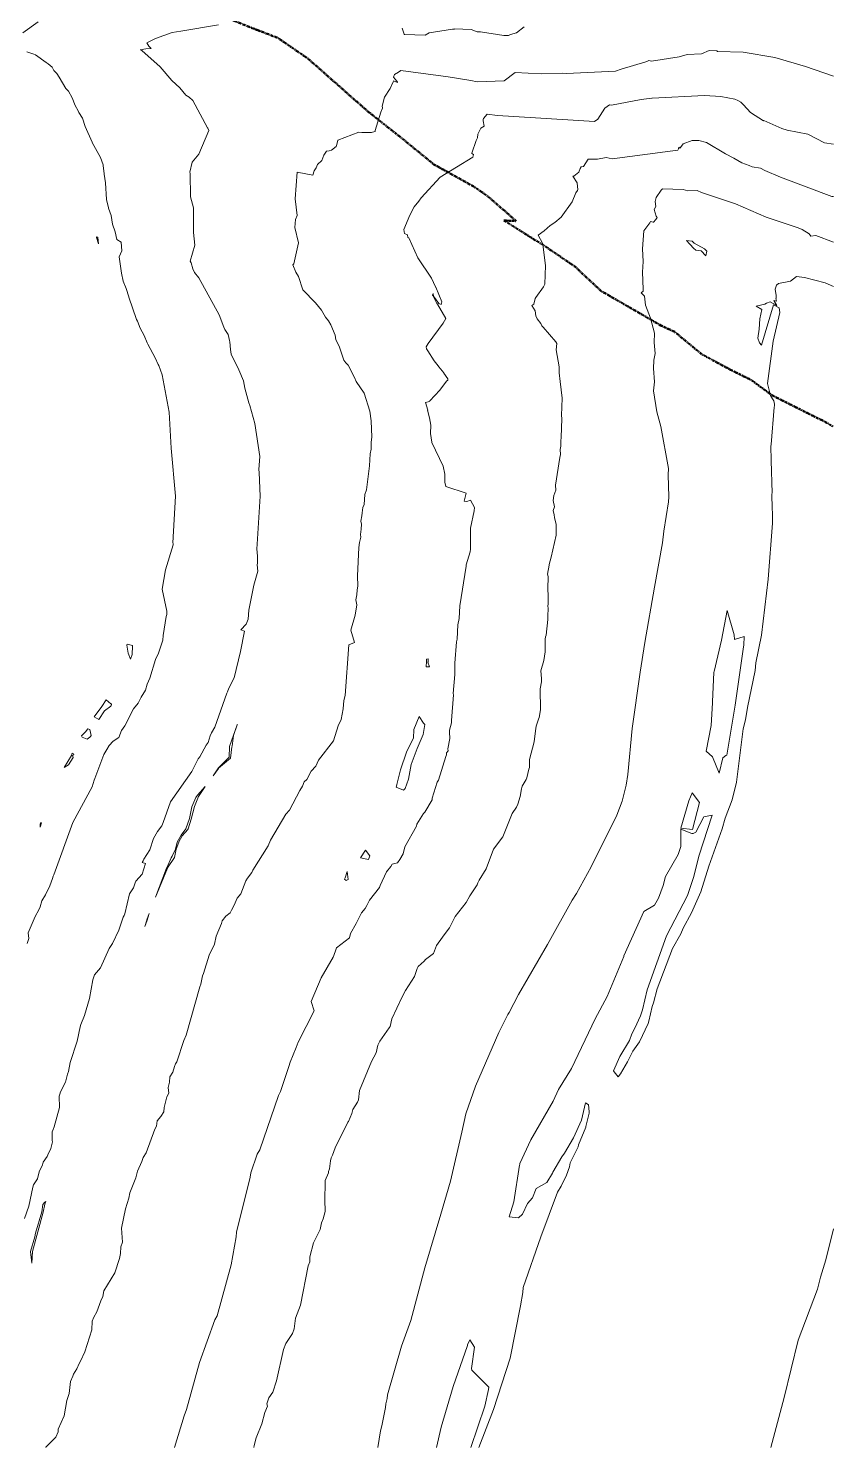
# Model space of a CAD drawing. Header units: metres. Extents: x 808604 to 810125, y 9157736 to 9158882.
# Drawn here: x 809921.4 to 810124.9, y 9157742.5 to 9158101.2 of the extents above; entities that cross this region are included whole.
import ezdxf

# ---------------------------------------------------------------- set-up
doc = ezdxf.new("R2010")
doc.units = ezdxf.units.M
doc.linetypes.add('ACAD_ISO08W100', pattern=[36, 24, -3, 6, -3])
doc.linetypes.add('PHANTOM2', pattern=[1.25, 0.625, -0.125, 0.125, -0.125, 0.125, -0.125])
doc.layers.add('AA L BOT', color=148, linetype='ACAD_ISO08W100')
doc.layers.add('C-TOPO-MAJR', color=9, linetype='Continuous')

msp = doc.modelspace()

# ---------------------------------------------------------------- linework, layer by layer
at = {"layer": 'AA L BOT', "color": 11, "linetype": 'PHANTOM2', "lineweight": 50, "flags": 128}
msp.add_lwpolyline([(809377.38, 9157742.54), (809375.76, 9157751.99), (809374.04, 9157764.51), (809373.86, 9157764.87), (809373.57, 9157767.57), (809373.46, 9157771.08), (809373.67, 9157772.34), (809373.45, 9157776.12), (809373.51, 9157790.1), (809373.53, 9157800.07), (809373.86, 9157810.93), (809373.55, 9157816.18), (809373.61, 9157816.98), (809373.51, 9157817.85), (809371.33, 9157827.13), (809364.39, 9157840.33), (809362.47, 9157843.08), (809356.08, 9157853.57), (809353.66, 9157859.44), (809353.48, 9157860.34), (809352.91, 9157865.09), (809352.88, 9157868.72), (809353.55, 9157874.19), (809353.74, 9157875.31), (809354.26, 9157875.46), (809357.28, 9157874.72), (809359.22, 9157873.83), (809363.82, 9157872.6), (809363.94, 9157873.83), (809364.82, 9157876.56), (809365.24, 9157875.76), (809365.95, 9157875.54), (809367.3, 9157879.42), (809367.87, 9157880.51), (809370.02, 9157885.43), (809373.55, 9157891.86), (809376.47, 9157896.13), (809379.58, 9157898.55), (809386, 9157901.88), (809389.42, 9157902.94), (809394.44, 9157903.37), (809408.46, 9157903.15), (809415.32, 9157903.32), (809422.92, 9157902.97), (809424.88, 9157903.1), (809438.9, 9157901.93), (809441.25, 9157901.86), (809438.8, 9157902.2), (809425.38, 9157903.82), (809413.95, 9157905.57), (809403.87, 9157907.05), (809395.06, 9157917.61), (809388.93, 9157917.81), (809383.84, 9157918.44), (809383.31, 9157918.7), (809388.26, 9157918.66), (809388.88, 9157918.78), (809395.42, 9157919.13), (809395.43, 9157919.14), (809395.47, 9157919.14), (809395.46, 9157919.14), (809395.51, 9157919.14), (809401.97, 9157919.62), (809406.46, 9157919.33), (809406.8, 9157919.44), (809408.19, 9157919.45), (809418.93, 9157918.63), (809419.7, 9157918.87), (809428.14, 9157918.68), (809431.45, 9157917.93), (809436.55, 9157917.45), (809446.69, 9157916.67), (809461.46, 9157915.12), (809464.45, 9157914.8), (809466.03, 9157914.82), (809475.8, 9157914.18), (809480.82, 9157913.4), (809482.36, 9157912.87), (809489.92, 9157911.18), (809493.86, 9157909.56), (809494.21, 9157909.35), (809503.76, 9157904.87), (809507.41, 9157903.38), (809512.32, 9157900.97), (809514.91, 9157900.36), (809515.19, 9157900.23), (809515.76, 9157900.17), (809517.52, 9157899.65), (809519.4, 9157899.32), (809520.11, 9157899.15), (809522.94, 9157897.95), (809523.57, 9157897.77), (809528.42, 9157895.12), (809529.57, 9157894.61), (809532.64, 9157893.67), (809535.09, 9157891.54), (809535.29, 9157891.45), (809538.74, 9157890.32), (809539.52, 9157889.6), (809548.07, 9157886.32), (809553.04, 9157883.92), (809553.85, 9157883.61), (809555.72, 9157883.82), (809556.11, 9157883.72), (809557.87, 9157882.94), (809559.42, 9157882.74), (809561.15, 9157882.82), (809562.28, 9157882.53), (809564.62, 9157882.26), (809565.78, 9157882.02), (809566.94, 9157881.97), (809571.46, 9157881.1), (809574.69, 9157880.21), (809578, 9157879.7), (809578.76, 9157879.71), (809578.89, 9157879.64), (809579.19, 9157879.62), (809579.93, 9157879.41), (809580.4, 9157879.48), (809582.72, 9157879.34), (809585.76, 9157880.16), (809588.06, 9157881.06), (809591.03, 9157882.7), (809602.28, 9157888.95), (809611.56, 9157893.82), (809620.54, 9157899.22), (809628.16, 9157903.47), (809628.51, 9157903.59), (809633.15, 9157905.92), (809643.96, 9157912.33), (809646.92, 9157914.86), (809649.7, 9157918.49), (809650.99, 9157922.47), (809651.27, 9157924.59), (809651.15, 9157926.79), (809650.3, 9157929.31), (809650.24, 9157929.62), (809649.95, 9157930.6), (809648.09, 9157934.28), (809648.15, 9157934.49), (809647.87, 9157936.21), (809645.82, 9157940.37), (809642.76, 9157949.73), (809642.05, 9157951.14), (809640.36, 9157955.89), (809639.45, 9157958.8), (809639.32, 9157959.05), (809638.93, 9157960.15), (809638.76, 9157960.94), (809637.61, 9157964.1), (809636.51, 9157966.44), (809636.23, 9157967.27), (809635.89, 9157968.02), (809635.43, 9157968.42), (809635.41, 9157968.96), (809631.67, 9157979.92), (809630.65, 9157986.44), (809630.45, 9157991.22), (809630.16, 9157993.36), (809629.87, 9157994.53), (809628, 9157998.44), (809627.97, 9157998.51), (809627.96, 9157998.55), (809628.01, 9158000.25), (809628.52, 9158001.98), (809628.46, 9158005.06), (809628.35, 9158005.49), (809627.89, 9158005.89), (809627.31, 9158008.43), (809627.16, 9158008.88), (809625.32, 9158011.71), (809625.43, 9158012.95), (809625.42, 9158013.07), (809625.44, 9158013.8), (809625.67, 9158013.95), (809625.83, 9158014.29), (809625.82, 9158015.87), (809625.63, 9158016.72), (809625.6, 9158017.01), (809625.21, 9158022.07), (809625.21, 9158022.09), (809625.21, 9158022.19), (809624.8, 9158024.01), (809624.82, 9158024.32), (809624.45, 9158025.3), (809624.61, 9158025.87), (809626, 9158034.49), (809626.03, 9158034.61), (809626.38, 9158036.73), (809626.02, 9158037.01), (809625.74, 9158037.12), (809625.73, 9158037.12), (809624.45, 9158035.46), (809625.72, 9158034.65), (809624.07, 9158034.84), (809623.12, 9158033.55), (809622.16, 9158032.45), (809621.84, 9158032.35), (809620.95, 9158031.53), (809620.66, 9158031.49), (809620.32, 9158031.33), (809620.02, 9158031.24), (809619.84, 9158031.33), (809619.66, 9158031.35), (809619.03, 9158032.08), (809616.7, 9158033.85), (809616.29, 9158034.21), (809616.2, 9158034.24), (809616.1, 9158034.35), (809615.83, 9158034.5), (809611.52, 9158038.06), (809611.32, 9158038.37), (809611.97, 9158040.76), (809611.97, 9158040.76), (809612.78, 9158041.18), (809612.52, 9158041.67), (809612.06, 9158041.52), (809609.8, 9158039.68), (809607.38, 9158041.74), (809607.38, 9158041.74), (809607.38, 9158041.74), (809607.38, 9158041.74), (809608.18, 9158044.38), (809608.18, 9158044.6), (809608.37, 9158044.93), (809613.09, 9158050.78), (809613.1, 9158050.8), (809613.81, 9158051.29), (809616.84, 9158050.82), (809616.94, 9158050.75), (809616.94, 9158050.75), (809616.94, 9158050.74), (809622.44, 9158046.13), (809622.74, 9158045.62), (809622.9, 9158045.28), (809623.74, 9158044.71), (809624.4, 9158044.05), (809625.19, 9158043.86), (809624.88, 9158043.47), (809625.35, 9158042.75), (809626.96, 9158042.88), (809626.87, 9158043.56), (809627.16, 9158044), (809627.32, 9158045.49), (809629.05, 9158046.74), (809629.12, 9158046.64), (809630.71, 9158046.28), (809632.29, 9158045.53), (809632.76, 9158045.52), (809633.22, 9158045.3), (809634.53, 9158045.2), (809636.56, 9158044.38), (809637.54, 9158043.27), (809637.93, 9158041.08), (809638.39, 9158040.17), (809638.42, 9158040.07), (809638.43, 9158040.06), (809638.48, 9158040.06), (809638.66, 9158040.15), (809637.93, 9158041.08), (809639.39, 9158040.48), (809639.44, 9158040.51), (809640.41, 9158042.12), (809640.45, 9158042.28), (809641.01, 9158043.1), (809641.29, 9158043.79), (809642.04, 9158045.11), (809642.93, 9158045.83), (809643.17, 9158047.15), (809643.3, 9158048.62), (809643.33, 9158049.73), (809643.52, 9158050.09), (809643.68, 9158050.48), (809645.72, 9158051.09), (809645.74, 9158051.12), (809645.79, 9158051.15), (809648.09, 9158051.21), (809648.15, 9158051.25), (809648.84, 9158051.09), (809649.47, 9158050.72), (809649.73, 9158050.95), (809649.74, 9158050.96), (809651.13, 9158053.51), (809653.05, 9158054.05), (809655.07, 9158055.54), (809658.22, 9158058.24), (809658.42, 9158058.75), (809659.48, 9158060.49), (809659.82, 9158060.82), (809660.87, 9158062.02), (809661.29, 9158062.23), (809662.01, 9158063), (809663.97, 9158064.01), (809665.45, 9158065.54), (809667.33, 9158066.45), (809668.34, 9158067.08), (809672.91, 9158070.89), (809681.89, 9158079.45), (809681.79, 9158083.02), (809688.49, 9158089.2), (809688.66, 9158089.31), (809692.87, 9158093.02), (809693.06, 9158093.25), (809703.72, 9158102.61), (809703.95, 9158102.78), (809704.13, 9158103.15), (809708.81, 9158107.2), (809709.08, 9158107.27), (809709.26, 9158107.53), (809711.01, 9158108.5), (809711.48, 9158109.06), (809713.85, 9158110.97), (809713.87, 9158111.34), (809715.63, 9158112.91), (809715.76, 9158113.09), (809722.57, 9158118.92), (809731.38, 9158127.04), (809734.05, 9158129.02), (809742.99, 9158134.32), (809744.68, 9158135.57), (809746.59, 9158136.6), (809755.09, 9158140.34), (809756.3, 9158140.98), (809757.83, 9158141.4), (809763.95, 9158144.12), (809765.68, 9158145.19), (809770.77, 9158147.57), (809776.41, 9158150.3), (809785.7, 9158151.46), (809789.53, 9158152.28), (809796.35, 9158153.14), (809803.47, 9158153.37), (809811.67, 9158153.65), (809816.05, 9158153.65), (809824.8, 9158153.65), (809832.45, 9158153.1), (809842.02, 9158152.01), (809852.41, 9158150.91), (809860.07, 9158150.91), (809881.32, 9158144.07), (809889.79, 9158140.01), (809896.63, 9158136.7), (809900.76, 9158136.09), (809905.16, 9158134.4), (809908.7, 9158130.53), (809917.54, 9158127.07), (809923.6, 9158124.99), (809929.84, 9158121.87), (809934.52, 9158119.96), (809939.72, 9158117.37), (809943.85, 9158114.84), (809945.09, 9158114.08), (809950.12, 9158112.17), (809955.84, 9158109.74), (809961.21, 9158107.49), (809966.75, 9158105.76), (809972.47, 9158103.51), (809979.4, 9158100.74), (809984.43, 9158098.83), (809992.06, 9158093.6), (809999.66, 9158086.89), (810007.15, 9158080.28), (810015.53, 9158073.67), (810023.9, 9158066.84), (810033.82, 9158061.33), (810037.24, 9158059.02), (810044.73, 9158052.52), (810041.58, 9158052.69), (810051.94, 9158046.19), (810059.55, 9158041.02), (810066.16, 9158034.85), (810069.79, 9158032.76), (810081.25, 9158026.15), (810084.78, 9158024.49), (810091.63, 9158018.84), (810098.86, 9158014.96), (810104.15, 9158012.32), (810109.44, 9158008.44), (810116.84, 9158004.74), (810123.19, 9158001.57), (810124.92, 9158000.48)], dxfattribs=at)
at = {"layer": 'C-TOPO-MAJR', "color": 9, "linetype": 'Continuous', "lineweight": 5}
for points, elevation in [([(809919.97, 9158100.09), (809923.92, 9158102.9)], 2680), ([(809920.41, 9157800.47), (809921.56, 9157803.58), (809922.53, 9157808.36), (809922.74, 9157808.97), (809923.74, 9157810.5), (809924.17, 9157812.28), (809924.94, 9157814), (809925.14, 9157814.68), (809926.19, 9157816.15), (809926.33, 9157816.57), (809927.06, 9157818.14), (809927.52, 9157819.82), (809927.44, 9157820.17), (809927.41, 9157822.34), (809927.7, 9157822.98), (809927.93, 9157823.59), (809929.24, 9157828.53), (809929.21, 9157831.35), (809929.34, 9157831.91), (809929.54, 9157832.46), (809930.79, 9157834.9), (809931.28, 9157836.93), (809931.58, 9157837.63), (809931.97, 9157839.86), (809933.76, 9157845.29), (809934.49, 9157848.89), (809934.67, 9157849.51), (809935.58, 9157851.75), (809936.88, 9157856.06), (809937.72, 9157860.8), (809938.15, 9157861.99), (809939.6, 9157863.79), (809941.87, 9157868.66), (809942.71, 9157869.94), (809944.26, 9157873.31), (809945.36, 9157876.56), (809945.59, 9157877), (809945.75, 9157877.45), (809947.01, 9157882.5), (809947.95, 9157884.02), (809948.36, 9157885.25), (809948.61, 9157885.67), (809950.15, 9157887.44), (809950.98, 9157890.2), (809950.19, 9157890.42), (809950.4, 9157890.82), (809950.57, 9157891.25), (809952.08, 9157893.63), (809953.01, 9157896.45), (809954.08, 9157898.29), (809955.1, 9157899.71), (809955.48, 9157900.51), (809957.3, 9157905.75), (809962.73, 9157913.41), (809964.35, 9157916.59), (809964.71, 9157917.14), (809966.36, 9157920.06), (809966.83, 9157920.76), (809967.37, 9157922.45), (809967.72, 9157923.22), (809968.5, 9157924.58), (809971.53, 9157933.22), (809971.76, 9157933.59), (809972.07, 9157934.46), (809973.38, 9157937.12), (809975.03, 9157943.75), (809976.04, 9157948.9), (809975.07, 9157949.26), (809976.43, 9157950.66), (809976.93, 9157951.9), (809977.11, 9157954.21), (809978.42, 9157960.49), (809979.43, 9157964.08), (809979.27, 9157965.61), (809979.31, 9157966.04), (809979.31, 9157967.8), (809979.17, 9157969.67), (809979.22, 9157970.9), (809979.97, 9157982.99), (809979.76, 9157988.94), (809979.65, 9157989.78), (809979.87, 9157992.99), (809978.68, 9158001.39), (809977.42, 9158005.89), (809977.13, 9158006.6), (809976.09, 9158010.3), (809975.8, 9158012.13), (809974.6, 9158014.94), (809972.66, 9158018.88), (809972.46, 9158020.07), (809972.34, 9158021.98), (809972.2, 9158022.35), (809971.94, 9158023.88), (809971.05, 9158025.15), (809970.77, 9158025.74), (809969.59, 9158028.8), (809964.53, 9158038.15), (809963.37, 9158039.53), (809962.95, 9158040.42), (809962.55, 9158041.99), (809962.29, 9158042.41), (809963.46, 9158046.43), (809963.11, 9158049.61), (809963.12, 9158055.91), (809962.38, 9158058.68), (809962.28, 9158064.54), (809962.2, 9158064.87), (809962.84, 9158067.4), (809964.45, 9158069.4), (809966.98, 9158075.45), (809966.77, 9158075.98), (809966.71, 9158076.05), (809962.97, 9158083), (809962.02, 9158083.8), (809961.21, 9158084.35), (809959.66, 9158086.22), (809957.64, 9158088.07), (809954.68, 9158091.48), (809950.06, 9158095.64), (809949.65, 9158095.76), (809951.11, 9158096.09), (809952.43, 9158096.15), (809952.24, 9158096.32), (809951.84, 9158096.72), (809951.38, 9158097.6), (809953.51, 9158098.63), (809957.73, 9158100.22), (809959.98, 9158100.5), (809969.44, 9158102.15)], 2670), ([(810015.84, 9158101.31), (810016.41, 9158099.75), (810016.43, 9158099.67), (810021.72, 9158099.47), (810022.73, 9158100.12), (810028.61, 9158101), (810028.98, 9158101.01), (810029.07, 9158101.04), (810029.13, 9158101.07), (810033.34, 9158100.96), (810034.81, 9158100.32), (810035.69, 9158100.35), (810041.56, 9158099.43), (810042.77, 9158099.46), (810043.26, 9158099.69), (810044.8, 9158100.11), (810046.71, 9158101.64)], 2670), ([(809921.09, 9157869.93), (809921.49, 9157871.2), (809921.37, 9157872.62), (809923.16, 9157876.76), (809924.09, 9157878.46), (809924.38, 9157879.21), (809924.79, 9157880.69), (809925.77, 9157882.26), (809926.87, 9157884.55), (809927.54, 9157886.38), (809927.69, 9157886.98), (809927.86, 9157887.27), (809932.68, 9157900.51), (809937.52, 9157909.52), (809938.03, 9157911.21), (809938.24, 9157911.64), (809940.5, 9157917.68), (809941.28, 9157918.96), (809941.8, 9157920.02), (809942.83, 9157921.04), (809944.3, 9157922.03), (809944.98, 9157923.75), (809945.75, 9157924.92), (809947.97, 9157929.23), (809949.19, 9157930.67), (809949.88, 9157932.22), (809950.99, 9157933.97), (809951.43, 9157935.5), (809952.12, 9157936.98), (809953.5, 9157941.75), (809954.29, 9157943.3), (809955.4, 9157946.64), (809955.47, 9157947.8), (809956.27, 9157952.63), (809956.42, 9157953.07), (809956.42, 9157953.92), (809955.21, 9157959.49), (809956.05, 9157964.34), (809957.99, 9157970.71), (809958.01, 9157971.01), (809957.93, 9157971.23), (809958.61, 9157983.02), (809957.5, 9157995.14), (809957.03, 9158004.21), (809955.19, 9158013.7), (809954.39, 9158015.99), (809954.23, 9158016.26), (809953.45, 9158018), (809951.63, 9158021.42), (809951.41, 9158021.73), (809950.7, 9158023.61), (809949.65, 9158025.47), (809948.97, 9158027.23), (809948.71, 9158027.64), (809946.84, 9158033.33), (809946.79, 9158033.41), (809946.15, 9158035.5), (809945.4, 9158037.32), (809944.96, 9158039.34), (809944.97, 9158039.38), (809944.35, 9158043.52), (809944.99, 9158045.04), (809944.86, 9158047.18), (809943.79, 9158047.84), (809943.33, 9158049.81), (809942.71, 9158051.78), (809942.32, 9158053.89), (809941.67, 9158055.76), (809941.66, 9158055.85), (809941.18, 9158057.98), (809940.9, 9158062.16), (809940.55, 9158064.35), (809940.55, 9158064.43), (809940.33, 9158066.54), (809940.31, 9158066.62), (809940.28, 9158066.7), (809939.63, 9158068.58), (809937.57, 9158072.38), (809937.54, 9158072.48), (809935.76, 9158076.39), (809935.1, 9158078.56), (809934.19, 9158079.98), (809934.03, 9158080.4), (809933.27, 9158081.77), (809932.48, 9158083.66), (809931.52, 9158085.38), (809930.85, 9158086.06), (809929.21, 9158088.88), (809928.57, 9158089.79), (809927.87, 9158090.6), (809927.41, 9158091.43), (809926.41, 9158092.26), (809925.87, 9158092.62), (809923.24, 9158094.5), (809922.83, 9158094.74), (809921.06, 9158095.28)], 2680), ([(809925.82, 9157742.54), (809925.83, 9157742.64), (809928.33, 9157745.16), (809928.91, 9157746.55), (809928.93, 9157747.21), (809930.49, 9157750.57), (809931.15, 9157754.41), (809931.68, 9157756.18), (809932.02, 9157759.25), (809932.63, 9157760.61), (809932.8, 9157761.11), (809933.69, 9157762.44), (809934.25, 9157763.83), (809934.61, 9157764.41), (809935.65, 9157766.78), (809937.44, 9157772.35), (809937.53, 9157774.48), (809937.95, 9157775.47), (809938.75, 9157776.85), (809939.7, 9157779.64), (809940.24, 9157780.77), (809940.47, 9157782.14), (809943.25, 9157786.71), (809944.47, 9157790.33), (809944.66, 9157791.58), (809944.78, 9157793.3), (809945.17, 9157794.48), (809944.94, 9157798.04), (809945.99, 9157802.92), (809946.79, 9157805.6), (809947.04, 9157806.94), (809948.58, 9157810.71), (809949.01, 9157812.37), (809950.09, 9157814.84), (809950.43, 9157815.86), (809951.22, 9157817.02), (809953.39, 9157823.06), (809953.76, 9157823.74), (809953.92, 9157825.1), (809954.88, 9157826.19), (809955.61, 9157827.42), (809955.69, 9157828.54), (809956.43, 9157831.2), (809956.9, 9157832.11), (809956.72, 9157833.53), (809957.07, 9157834.89), (809957.16, 9157836.29), (809957.94, 9157837.47), (809958.32, 9157838.86), (809958.56, 9157839.52), (809958.95, 9157840.08), (809960.68, 9157845.44), (809961.29, 9157846.75), (809964.77, 9157859), (809965.01, 9157859.63), (809965.38, 9157861.79), (809965.67, 9157862.38), (809967.12, 9157867.04), (809968.49, 9157869.78), (809968.83, 9157871.8), (809970.2, 9157874.99), (809970.39, 9157875.69), (809971.3, 9157876.82), (809972.42, 9157877.67), (809972.73, 9157878.37), (809973.11, 9157878.99), (809973.71, 9157880.19), (809974.21, 9157881.41), (809975.14, 9157882.48), (809976.34, 9157885.76), (809976.78, 9157886.48), (809977.88, 9157887.93), (809978.11, 9157888.47), (809982.01, 9157894.61), (809982.57, 9157896.09), (809986.5, 9157902.6), (809987.44, 9157903.68), (809989.99, 9157908.58), (809990.72, 9157909.68), (809991.15, 9157910.83), (809991.8, 9157911.4), (809992.92, 9157913.47), (809994.07, 9157914.74), (809994.73, 9157916.31), (809998.52, 9157921.14), (809999.74, 9157924.92), (810000.44, 9157926.58), (810000.95, 9157929.22), (810001.16, 9157931.4), (810001.45, 9157932.63), (810002.41, 9157945.4), (810003.82, 9157946.03), (810002.92, 9157949.11), (810004.03, 9157952.95), (810004.4, 9157955.52), (810004.21, 9157956.79), (810004.42, 9157958.07), (810004.51, 9157959.36), (810004.64, 9157960.22), (810004.56, 9157962.9), (810004.92, 9157970.01), (810005.09, 9157971.29), (810005.41, 9157972.6), (810005.31, 9157973.35), (810005.54, 9157974.62), (810005.57, 9157975.93), (810005.45, 9157976.65), (810005.71, 9157978.06), (810005.73, 9157978.79), (810005.91, 9157980.12), (810006.26, 9157980.86), (810006.45, 9157983.45), (810006.9, 9157984.62), (810007.65, 9157990.7), (810007.78, 9157993.73), (810008.03, 9157994.88), (810008.08, 9157996.63), (810008.24, 9157997.89), (810008.05, 9158002), (810007.67, 9158004.52), (810006.3, 9158009.01), (810004.29, 9158011.98), (810003.87, 9158013), (810002.2, 9158016.07), (810001.63, 9158016.67), (810001.17, 9158017.39), (809999.99, 9158020.95), (809999.14, 9158022.47), (809998.92, 9158023.66), (809997.82, 9158026.29), (809997.29, 9158027.33), (809996.51, 9158028.27), (809995.47, 9158030), (809993.99, 9158031.89), (809990.81, 9158035.11), (809989.71, 9158038.51), (809989.04, 9158039.6), (809988.21, 9158041.48), (809988.51, 9158041.75), (809989.64, 9158046.99), (809988.72, 9158050.86), (809988.95, 9158052.88), (809989.38, 9158053.89), (809988.82, 9158058.18), (809989.38, 9158064.86), (809993.29, 9158064.12), (809993.62, 9158065.23), (809994.16, 9158065.98), (809994.51, 9158066.85), (809995.58, 9158067.84), (809996.12, 9158069.17), (809996.78, 9158070.23), (809997.47, 9158070.28), (809998.03, 9158070.41), (809999.2, 9158071.38), (809999.29, 9158071.55), (809999.61, 9158072.96), (810004.94, 9158074.97), (810005.67, 9158074.91), (810008.1, 9158074.93), (810008.39, 9158074.97), (810009.09, 9158075.13), (810009.08, 9158075.41), (810010.48, 9158080.02), (810010.92, 9158081.05), (810010.94, 9158081.16), (810010.84, 9158081.57), (810011.42, 9158083.84), (810012.82, 9158086), (810013.64, 9158087.68), (810013.68, 9158087.86), (810013.68, 9158087.93), (810014.66, 9158087.57), (810014.67, 9158087.59), (810014.66, 9158087.62), (810014.52, 9158087.87), (810013.68, 9158088.85), (810013.96, 9158089.57), (810014.96, 9158090.14), (810015.57, 9158090.56), (810027.51, 9158089.01), (810033.24, 9158088.09), (810034.81, 9158087.71), (810041.63, 9158087.95), (810044.46, 9158090.04), (810051.03, 9158089.76), (810056.49, 9158089.92), (810057.42, 9158089.78), (810069.81, 9158090.41), (810071.26, 9158090.95), (810077.49, 9158092.74), (810077.5, 9158092.8), (810077.59, 9158092.82), (810077.88, 9158092.94), (810078.26, 9158093.07), (810078.9, 9158092.93), (810085.85, 9158094.07), (810087.92, 9158094.61), (810091.57, 9158094.83), (810093.46, 9158095.64), (810095.43, 9158095.54), (810095.6, 9158095.42), (810102.04, 9158095.19), (810110.09, 9158093.85), (810117.82, 9158091.6), (810124.92, 9158089.14)], 2660), ([(809958.36, 9157742.54), (809960.81, 9157750.59), (809961.37, 9157752.18), (809964.69, 9157764.03), (809968.52, 9157774.82), (809969.09, 9157775.84), (809972.65, 9157788.73), (809973.91, 9157795.8), (809973.99, 9157797.03), (809977.48, 9157810.88), (809977.66, 9157812), (809979.26, 9157816.72), (809979.88, 9157817.83), (809984.59, 9157831.55), (809985.09, 9157832.51), (809987.25, 9157838.84), (809987.55, 9157839.98), (809989.13, 9157843.64), (809989.56, 9157845.02), (809993.62, 9157852.93), (809992.92, 9157855.33), (809995.38, 9157861.25), (809998.42, 9157866.51), (809998.54, 9157866.65), (809999.16, 9157868.62), (809999.32, 9157868.85), (810002.6, 9157871.36), (810002.83, 9157872.46), (810004.28, 9157875.03), (810005.56, 9157877.71), (810006.49, 9157878.8), (810006.99, 9157879.57), (810007.63, 9157880.94), (810010.11, 9157884.06), (810010.32, 9157884.6), (810011.94, 9157888.08), (810013.04, 9157889.44), (810013.34, 9157890.01), (810014.66, 9157890.31), (810015.32, 9157891.17), (810016.14, 9157892.64), (810016.54, 9157894.4), (810019.49, 9157899.57), (810019.62, 9157900.09), (810021.31, 9157902.76), (810021.64, 9157903.15), (810023.42, 9157906.29), (810023.49, 9157906.71), (810024.76, 9157910.76), (810025.09, 9157911.25), (810026.9, 9157917.19), (810027.09, 9157917.66), (810027.11, 9157918.17), (810027.52, 9157918.64), (810027.41, 9157919.15), (810027.96, 9157921.78), (810027.88, 9157923.38), (810027.81, 9157923.87), (810028.38, 9157925.7), (810028.37, 9157926.32), (810028.83, 9157932.82), (810028.78, 9157933.13), (810029.23, 9157937.91), (810029.21, 9157940.78), (810029.58, 9157946.19), (810029.76, 9157946.85), (810029.94, 9157950.47), (810030.27, 9157952.08), (810030.43, 9157955.27), (810032.07, 9157965.33), (810032.09, 9157965.68), (810033.05, 9157968.92), (810033.15, 9157969.6), (810033.19, 9157974.94), (810034.07, 9157979.26), (810034.18, 9157980.15), (810033.18, 9157982.03), (810032.22, 9157981.62), (810031.54, 9157981.71), (810032.02, 9157983.72), (810026.88, 9157985.43), (810026.63, 9157986.52), (810026.69, 9157988.59), (810026.26, 9157990.62), (810023.39, 9157996.57), (810023.39, 9157996.61), (810023.39, 9157996.67), (810023.05, 9157998.85), (810023.1, 9158000.95), (810022.81, 9158002.81), (810022.32, 9158004.73), (810022.33, 9158004.75), (810021.81, 9158006.68), (810022.78, 9158006.93), (810022.89, 9158007.09), (810025.37, 9158009.81), (810027.12, 9158012.04), (810027.41, 9158012.32), (810027.45, 9158012.68), (810026.44, 9158014.1), (810026.41, 9158014.13), (810025.13, 9158015.66), (810024.96, 9158015.93), (810023.97, 9158017.16), (810022.4, 9158019.75), (810022.04, 9158020.21), (810021.91, 9158020.73), (810022.41, 9158021.6), (810026.23, 9158026.75), (810026.9, 9158027.86), (810024.82, 9158031.52), (810024.63, 9158031.66), (810023.6, 9158033.69), (810023.58, 9158033.72), (810023.52, 9158033.8), (810023.75, 9158034.18), (810023.78, 9158033.57), (810025.12, 9158031.73), (810025.76, 9158031.46), (810025.88, 9158032.09), (810024.35, 9158035.82), (810024.34, 9158035.85), (810024.3, 9158035.91), (810023.33, 9158038.07), (810019.88, 9158043.2), (810017.53, 9158048.28), (810017.33, 9158048.4), (810017.19, 9158049.04), (810016.45, 9158049.41), (810016.34, 9158050.42), (810017.82, 9158054.04), (810018.93, 9158056.11), (810020.07, 9158057.56), (810020.64, 9158058.43), (810025.49, 9158063.66), (810033.78, 9158068.66), (810033.91, 9158069.34), (810033.49, 9158069.64), (810033.5, 9158069.69), (810034.58, 9158072.91), (810034.94, 9158073.56), (810035, 9158074.5), (810035.72, 9158075.98), (810036.63, 9158076.54), (810036.39, 9158077.89), (810036.37, 9158078.17), (810036.47, 9158078.41), (810037.4, 9158079.58), (810040, 9158079.22), (810049.56, 9158078.62), (810064.47, 9158077.66), (810065.36, 9158078.24), (810067.06, 9158081.09), (810068.28, 9158081.88), (810068.78, 9158081.84), (810076.32, 9158083.27), (810078.97, 9158083.58), (810079.03, 9158083.59), (810092.3, 9158084.3), (810096.38, 9158083.97), (810099.96, 9158083.35), (810100.71, 9158083), (810101.5, 9158082.55), (810102.16, 9158081.92), (810103.9, 9158080), (810107.24, 9158077.82), (810107.25, 9158077.91), (810111.83, 9158075.94), (810113.19, 9158075.51), (810118.42, 9158074.51), (810122.61, 9158072.3), (810124.92, 9158071.96)], 2650), ([(809978.42, 9157742.54), (809978.48, 9157743.07), (809978.98, 9157744.98), (809980.41, 9157748.57), (809981.15, 9157751.44), (809981.86, 9157753.04), (809981.7, 9157753.58), (809982.17, 9157755.15), (809983.21, 9157756.59), (809984.08, 9157759.45), (809985.89, 9157767.38), (809986.49, 9157768.83), (809988.15, 9157771.41), (809988.6, 9157772.6), (809988.89, 9157775.26), (809990.15, 9157778.54), (809992.1, 9157788.45), (809992.52, 9157789.48), (809992.56, 9157790.76), (809993.43, 9157794.33), (809995.12, 9157797.66), (809995.51, 9157799.39), (809995.9, 9157800.38), (809996.38, 9157802.22), (809996.44, 9157802.73), (809996.31, 9157804.7), (809996.45, 9157810.08), (809997.3, 9157812.03), (809997.25, 9157812.31), (809997.52, 9157813.02), (809997.75, 9157815.04), (809997.97, 9157815.79), (809998.27, 9157816.45), (809998.97, 9157818.34), (810002.18, 9157824.77), (810002.32, 9157824.95), (810003.12, 9157826.98), (810003.4, 9157827.99), (810004.55, 9157829.87), (810004.82, 9157830.45), (810005.07, 9157832.79), (810008.14, 9157840.16), (810009.33, 9157842.35), (810009.7, 9157844.27), (810010.24, 9157845.24), (810012.62, 9157848.61), (810012.84, 9157848.96), (810013.27, 9157850.9), (810015.77, 9157856.33), (810016.73, 9157858.1), (810018.99, 9157861.58), (810019.67, 9157863.61), (810019.96, 9157864.11), (810021.4, 9157865.47), (810021.74, 9157865.94), (810023.49, 9157867.13), (810023.77, 9157867.44), (810024.57, 9157869.47), (810026.04, 9157871.58), (810027.28, 9157873.11), (810027.84, 9157873.93), (810029.31, 9157876.81), (810032.02, 9157880.32), (810032.94, 9157882.01), (810034.81, 9157884.81), (810035, 9157885.28), (810035.34, 9157885.98), (810037.07, 9157888.81), (810038.99, 9157893.82), (810041.31, 9157896.89), (810043.66, 9157902.78), (810044.75, 9157904.42), (810045.11, 9157905.17), (810045.67, 9157907.1), (810046.01, 9157909.01), (810046.19, 9157909.72), (810047.19, 9157911.4), (810047.37, 9157911.85), (810047.91, 9157914.04), (810048.04, 9157914.4), (810048.1, 9157916.47), (810049.26, 9157920.9), (810049.54, 9157923.73), (810049.75, 9157924.89), (810050.33, 9157926.6), (810050.53, 9157927.04), (810050.83, 9157929.03), (810050.79, 9157934.31), (810051.11, 9157936.06), (810051.13, 9157936.95), (810050.95, 9157938.83), (810051.67, 9157941.43), (810052.04, 9157943.7), (810051.98, 9157946.86), (810052.08, 9157947.41), (810052.24, 9157947.84), (810052.71, 9157951.82), (810052.66, 9157952.73), (810052.76, 9157954.64), (810052.69, 9157955.32), (810052.74, 9157955.67), (810052.78, 9157957.79), (810052.67, 9157959.6), (810052.75, 9157962.67), (810052.65, 9157963.25), (810053.01, 9157965.55), (810052.99, 9157965.77), (810053.54, 9157967.55), (810054.84, 9157973.14), (810054.84, 9157975.81), (810054.37, 9157977.63), (810054.31, 9157978.24), (810054.02, 9157979.34), (810054.34, 9157980.3), (810054.03, 9157981.9), (810054.18, 9157983.17), (810054.71, 9157984.55), (810054.65, 9157985.75), (810055.69, 9157992.79), (810055.87, 9157993.52), (810055.83, 9157994.82), (810055.96, 9157995.62), (810055.96, 9157996.96), (810056.1, 9157997.79), (810056.26, 9158002.59), (810056.18, 9158003.37), (810056.3, 9158007.8), (810055.85, 9158012.01), (810055.55, 9158014.19), (810055.58, 9158015.7), (810054.76, 9158019.95), (810054.95, 9158021.61), (810054.74, 9158022.04), (810051.53, 9158025.67), (810051.22, 9158026.08), (810050.93, 9158026.62), (810050.04, 9158027.79), (810049.62, 9158028.57), (810049.47, 9158029.8), (810048.62, 9158031.19), (810049.15, 9158031.54), (810049.5, 9158032.99), (810049.66, 9158033.24), (810051.58, 9158035.88), (810051.93, 9158036.56), (810052.13, 9158041.3), (810051.46, 9158046.57), (810051.38, 9158046.97), (810050.22, 9158048.94), (810051.75, 9158050.03), (810053.29, 9158051.42), (810054.45, 9158052.17), (810056.07, 9158053.54), (810058.82, 9158057.42), (810059.76, 9158059.65), (810060.17, 9158060.23), (810060.17, 9158060.25), (810060.27, 9158060.44), (810060.11, 9158062.15), (810059.01, 9158063.83), (810059.25, 9158063.9), (810060.5, 9158064.87), (810060.84, 9158065.78), (810061.12, 9158066.19), (810061.7, 9158066.35), (810062.9, 9158068.18), (810065.26, 9158068.13), (810067.4, 9158068.56), (810068.93, 9158068.28), (810082.32, 9158070), (810085.51, 9158070.45), (810085.7, 9158070.79), (810085.8, 9158071.2), (810086.05, 9158070.99), (810086.12, 9158071.04), (810086.19, 9158071.11), (810086.92, 9158072.01), (810089.16, 9158072.91), (810090.87, 9158072.86), (810092.77, 9158072.42), (810097.58, 9158069.52), (810099.69, 9158068.43), (810101.69, 9158067.21), (810103.61, 9158066.55), (810104.31, 9158066.24), (810106.41, 9158065.92), (810107.53, 9158065.29), (810111.51, 9158063.58), (810124.5, 9158058.77), (810124.92, 9158058.76)], 2640), ([(810124.92, 9158047.17), (810120.46, 9158048.87), (810119.17, 9158048.74), (810118.71, 9158049.27), (810116.98, 9158050.41), (810115.99, 9158050.82), (810107.89, 9158053.54), (810100.14, 9158056.84), (810091.56, 9158059.73), (810090.41, 9158060.23), (810088.11, 9158060.16), (810086.9, 9158060.52), (810081.69, 9158060.68), (810081.34, 9158060.37), (810080.09, 9158058.46), (810079.8, 9158057.49), (810079.98, 9158056.18), (810079.57, 9158055.48), (810080.05, 9158053.78), (810080.31, 9158053.4), (810080.01, 9158052.94), (810079.36, 9158052.26), (810079.3, 9158052.28), (810078.61, 9158052.42), (810078.51, 9158052.09), (810076.94, 9158050.04), (810076.59, 9158045.47), (810076.83, 9158042.31), (810076.59, 9158039.63), (810076.81, 9158035.33), (810076.76, 9158034.78), (810076.26, 9158034.39), (810077.15, 9158033.56), (810077.35, 9158031.3), (810078.68, 9158028), (810079.62, 9158024.18), (810079.59, 9158021.85), (810079.82, 9158019.09), (810079.48, 9158017.38), (810079.38, 9158015.23), (810079.64, 9158011.87), (810079.39, 9158009.63), (810080.24, 9158004.32), (810081.24, 9158000.62), (810083.19, 9157989.98), (810083.07, 9157988.38), (810083.27, 9157982.87), (810083.19, 9157981.55), (810082.02, 9157974.18), (810081.7, 9157971.2), (810079.66, 9157959.96), (810077.19, 9157946.01), (810076.01, 9157938.55), (810074.05, 9157924.27), (810072.91, 9157912.63), (810072.53, 9157909.96), (810071.45, 9157905.92), (810070.15, 9157902.41), (810063.65, 9157889.28), (810059.96, 9157882.57), (810058.82, 9157880.91), (810052.57, 9157869.71), (810045.27, 9157857.07), (810042.89, 9157852.53), (810042.59, 9157852.03), (810040.34, 9157847.45), (810034.45, 9157833.93), (810031.98, 9157826.93), (810030.95, 9157822.25), (810028.1, 9157809.86), (810025.68, 9157801.57), (810021.59, 9157787.94), (810018.09, 9157774.7), (810015.7, 9157768.22), (810012.17, 9157755.89), (810012.05, 9157754.94), (810011.71, 9157753.58), (810011.64, 9157752.64), (810010.77, 9157748.05), (810010.44, 9157746.78), (810009.76, 9157742.54)], 2630), ([(810035.26, 9157742.54), (810039, 9157752.19), (810043.15, 9157765.17), (810045.81, 9157778.38), (810046.34, 9157781.77), (810046.43, 9157783), (810050.93, 9157795.83), (810055.17, 9157807.08), (810056.08, 9157808.64), (810057.4, 9157811.38), (810058.18, 9157813.49), (810058.31, 9157814.54), (810060.35, 9157818.52), (810060.47, 9157819.06), (810062.28, 9157823.57), (810062.31, 9157823.72), (810063.07, 9157826.69), (810063.13, 9157827.04), (810063.14, 9157827.39), (810063, 9157829.27), (810062.93, 9157829.26), (810062.21, 9157829.64), (810061.17, 9157825.3), (810059.19, 9157820.86), (810056.93, 9157816.99), (810056.21, 9157816.06), (810053.98, 9157812.12), (810053.87, 9157811.88), (810052.47, 9157809.55), (810049.74, 9157808.07), (810048.83, 9157805.63), (810047.57, 9157804.23), (810046.32, 9157801.52), (810045.25, 9157800.63), (810042.93, 9157800.9), (810044.14, 9157804.63), (810045.57, 9157813.94), (810045.58, 9157814.08), (810045.6, 9157814.21), (810045.63, 9157814.33), (810048.36, 9157820.35), (810054.03, 9157830.11), (810055.38, 9157833.08), (810058.66, 9157838.35), (810064.63, 9157850.91), (810067.69, 9157856.53), (810071.87, 9157866.66), (810071.94, 9157866.79), (810076.98, 9157878), (810079.65, 9157879.64), (810080.64, 9157881.39), (810081.83, 9157884.64), (810082.4, 9157886.85), (810085.61, 9157892.44), (810086.29, 9157894.45), (810086.31, 9157898.84), (810089.1, 9157897.75), (810089.41, 9157897.76), (810090.09, 9157898.12), (810092.1, 9157901.92), (810094.2, 9157902.36), (810090.89, 9157891.98), (810089.61, 9157886.91), (810088, 9157882.06), (810082.66, 9157871.92), (810077.84, 9157858.23), (810076.58, 9157853.15), (810076.08, 9157851.69), (810074.71, 9157848.54), (810073.89, 9157847.12), (810073.3, 9157845.39), (810070.88, 9157841.36), (810069.3, 9157837.74), (810069.5, 9157837.55), (810070.5, 9157836.23), (810071.05, 9157836.98), (810072.86, 9157840.03), (810074.18, 9157842.75), (810075.85, 9157845.07), (810078.02, 9157849.76), (810078.24, 9157850.36), (810079.08, 9157854.01), (810079.41, 9157854.91), (810080.35, 9157858.48), (810084.24, 9157868.68), (810086.27, 9157872.38), (810086.93, 9157873.82), (810089.03, 9157877.68), (810091.4, 9157883.02), (810093.4, 9157889.51), (810096.79, 9157898.93), (810097.5, 9157901.65), (810099.24, 9157906.29), (810100.36, 9157910.69), (810102.06, 9157924.22), (810102.63, 9157926.46), (810103.14, 9157929.63), (810105.09, 9157938.91), (810105.26, 9157940.92), (810106.68, 9157947.89), (810108.36, 9157962.04), (810109.47, 9157976.19), (810109.49, 9157978.75), (810109.42, 9157979.78), (810109.34, 9157983.63), (810109.35, 9157983.73), (810109.16, 9157992.05), (810109.17, 9157992.13), (810109.06, 9157995.66), (810109.13, 9157996.09), (810109.86, 9158005.53), (810109.96, 9158005.86), (810109.95, 9158006.21), (810109.79, 9158007.07), (810109.51, 9158007.6), (810108.93, 9158008.48), (810108.19, 9158011.44), (810109.64, 9158022.16), (810111.34, 9158029.4), (810111.13, 9158030.57), (810109.76, 9158031.35), (810106.66, 9158021.19), (810106.15, 9158021.73), (810105.79, 9158022.96), (810106.11, 9158025.17), (810106.26, 9158027.85), (810106.76, 9158030.19), (810105.34, 9158031.02), (810107.57, 9158031.52), (810107.93, 9158031.77), (810108.87, 9158032.08), (810110.59, 9158031.19), (810109.85, 9158032.49), (810110.51, 9158032.26), (810110.33, 9158032.95), (810110.41, 9158032.98), (810110.41, 9158033.68), (810110.15, 9158035.3), (810110.52, 9158036.31), (810110.95, 9158036.75), (810114.04, 9158037.35), (810115.53, 9158038.48), (810117.57, 9158038.29), (810122.8, 9158036.89), (810122.81, 9158036.89), (810122.81, 9158036.89), (810122.82, 9158036.89), (810124.92, 9158036.01)], 2620), ([(810109.03, 9157742.54), (810112.39, 9157755.19), (810115.97, 9157769.69), (810120.83, 9157782.61), (810121.58, 9157785.59), (810122.98, 9157790.04), (810124.92, 9157797.81)], 2610), ([(810033.25, 9157742.54), (810036.75, 9157752.98), (810037.73, 9157757.21), (810037.82, 9157757.8), (810033.46, 9157762.13), (810033.44, 9157762.55), (810034.14, 9157767.92), (810033, 9157769.81), (810032.43, 9157768.51), (810032.39, 9157768.38), (810028.74, 9157757.95), (810025.75, 9157747.75), (810024.55, 9157742.54)], 2620)]:
    msp.add_lwpolyline(points, dxfattribs=dict(at, elevation=elevation))
for points, elevation in [([(809938.87, 9158048.43), (809938.64, 9158048.55), (809938.67, 9158048.37), (809939.11, 9158046.76), (809938.95, 9158048.34), (809938.87, 9158048.43)], 2680), ([(810092.61, 9158043.76), (810092.89, 9158044.91), (810092.33, 9158045.49), (810089.68, 9158046.92), (810089.15, 9158047.47), (810087.77, 9158047.59), (810089.49, 9158045.67), (810090.1, 9158045.21), (810091.48, 9158045.04), (810092.61, 9158043.76)], 2630), ([(810098.01, 9157954.1), (810096.59, 9157946.58), (810094.71, 9157938.71), (810094.69, 9157938.55), (810094.3, 9157931), (810094.27, 9157930.74), (810094, 9157925.05), (810092.73, 9157918.57), (810094.35, 9157917.13), (810096, 9157912.97), (810096.93, 9157916.84), (810097.69, 9157917.47), (810097.95, 9157917.52), (810100, 9157930.15), (810102.15, 9157944.95), (810102.22, 9157945.32), (810102.33, 9157947.5), (810099.85, 9157946.75), (810099.81, 9157947.94), (810098.01, 9157954.1)], 2620), ([(809946.34, 9157945.59), (809946.26, 9157945.37), (809946.26, 9157945.33), (809946.64, 9157943.36), (809947.24, 9157941.78), (809947.65, 9157942.95), (809947.75, 9157945.13), (809947.76, 9157945.2), (809947.74, 9157945.23), (809946.34, 9157945.59)], 2680), ([(810022.02, 9157941.21), (810021.93, 9157939.9), (810022.79, 9157939.83), (810022.38, 9157941.07), (810022.42, 9157941.17), (810022.49, 9157941.85), (810022.02, 9157941.82), (810022.03, 9157941.22), (810022.02, 9157941.21)], 2650), ([(809941.09, 9157931.53), (809939.98, 9157929.83), (809938.03, 9157927.21), (809939.2, 9157926.55), (809940.66, 9157928.71), (809942.28, 9157929.96), (809942.35, 9157930.14), (809942.39, 9157930.21), (809942.42, 9157930.5), (809942.26, 9157930.54), (809941.09, 9157931.53)], 2680), ([(809969.44, 9157914.32), (809968.12, 9157912.36), (809969.46, 9157914.2), (809969.48, 9157914.23), (809972.49, 9157916.8), (809972.82, 9157919.67), (809972.91, 9157919.81), (809973.23, 9157922.49), (809974.21, 9157925.19), (809974.25, 9157925.26), (809974.18, 9157925.22), (809974.17, 9157925.2), (809972.26, 9157919.75), (809972.16, 9157917.02), (809969.44, 9157914.32)], 2670), ([(810014.49, 9157910.07), (810014.33, 9157909.46), (810016.19, 9157908.7), (810016.66, 9157909.12), (810017.52, 9157911.47), (810018.12, 9157915.18), (810019.71, 9157919.22), (810019.7, 9157919.23), (810019.71, 9157919.24), (810021.19, 9157922.8), (810021.63, 9157925.33), (810021.31, 9157925.62), (810020.18, 9157927.34), (810018.86, 9157924.01), (810018.84, 9157923.91), (810018.71, 9157921.92), (810017.01, 9157918.28), (810017, 9157918.27), (810017, 9157918.26), (810015.47, 9157913.8), (810014.52, 9157910.13), (810014.51, 9157910.1), (810014.49, 9157910.07)], 2650), ([(809935.87, 9157923.45), (809934.86, 9157922.4), (809934.99, 9157922.1), (809936.23, 9157921.61), (809936.98, 9157922.12), (809937.14, 9157922.28), (809937.24, 9157922.49), (809936.93, 9157924.01), (809936.46, 9157924.23), (809935.87, 9157923.45)], 2680), ([(809932.48, 9157918.04), (809932.27, 9157917.44), (809930.48, 9157914.46), (809931.57, 9157915.14), (809932.71, 9157916.93), (809932.59, 9157917.43), (809932.86, 9157917.62), (809932.81, 9157917.85), (809932.48, 9157918.04)], 2680), ([(809956.35, 9157888.97), (809953.57, 9157881.68), (809956.56, 9157889.02), (809956.58, 9157889.03), (809956.58, 9157889.05), (809958.31, 9157891.66), (809958.33, 9157891.71), (809958.8, 9157893.77), (809959.4, 9157895.59), (809959.43, 9157895.61), (809960.24, 9157897.16), (809961.67, 9157898.79), (809961.7, 9157898.87), (809961.76, 9157898.95), (809962.52, 9157901.36), (809962.54, 9157901.4), (809963.39, 9157904.55), (809964.38, 9157907.11), (809966.12, 9157909.6), (809964.15, 9157907.47), (809963.76, 9157906.84), (809962.74, 9157904.51), (809962.17, 9157901.57), (809961.18, 9157898.9), (809960.02, 9157897.29), (809959.02, 9157895.54), (809958.56, 9157893.79), (809958.57, 9157893.78), (809957.73, 9157891.98), (809957.48, 9157891.56), (809956.4, 9157889.1), (809956.35, 9157888.97)], 2670), ([(810091.02, 9157905.54), (810089.14, 9157907.99), (810088.36, 9157906.03), (810086.3, 9157899.08), (810089.23, 9157898.76), (810091.02, 9157905.54)], 2620), ([(809924.43, 9157900.23), (809924.42, 9157900.19), (809924.41, 9157899.33), (809924.75, 9157900.46), (809924.54, 9157900.52), (809924.43, 9157900.23)], 2680), ([(810007.7, 9157892.14), (810006.63, 9157893.55), (810005.36, 9157891.58), (810007.38, 9157891.18), (810007.7, 9157892.14)], 2650), ([(810002.27, 9157886.14), (810002.01, 9157888.11), (810001.5, 9157886.51), (810001.34, 9157886.18), (810001.7, 9157885.91), (810002.27, 9157886.14)], 2650), ([(809951.32, 9157875.84), (809950.85, 9157874.25), (809951.42, 9157875.82), (809951.42, 9157875.83), (809951.97, 9157877.5), (809951.34, 9157875.89), (809951.32, 9157875.84)], 2670), ([(809921.98, 9157792.13), (809922.26, 9157789.16), (809922.45, 9157792.12), (809925.17, 9157802.01), (809925.18, 9157802.03), (809925.58, 9157804.1), (809925.8, 9157804.77), (809925.47, 9157804.45), (809925.08, 9157804.01), (809924.81, 9157802.14), (809923.17, 9157796.72), (809923.07, 9157795.79), (809921.98, 9157792.13)], 2670)]:
    msp.add_lwpolyline(points, close=True, dxfattribs=dict(at, elevation=elevation))

doc.saveas('drawing.dxf')
